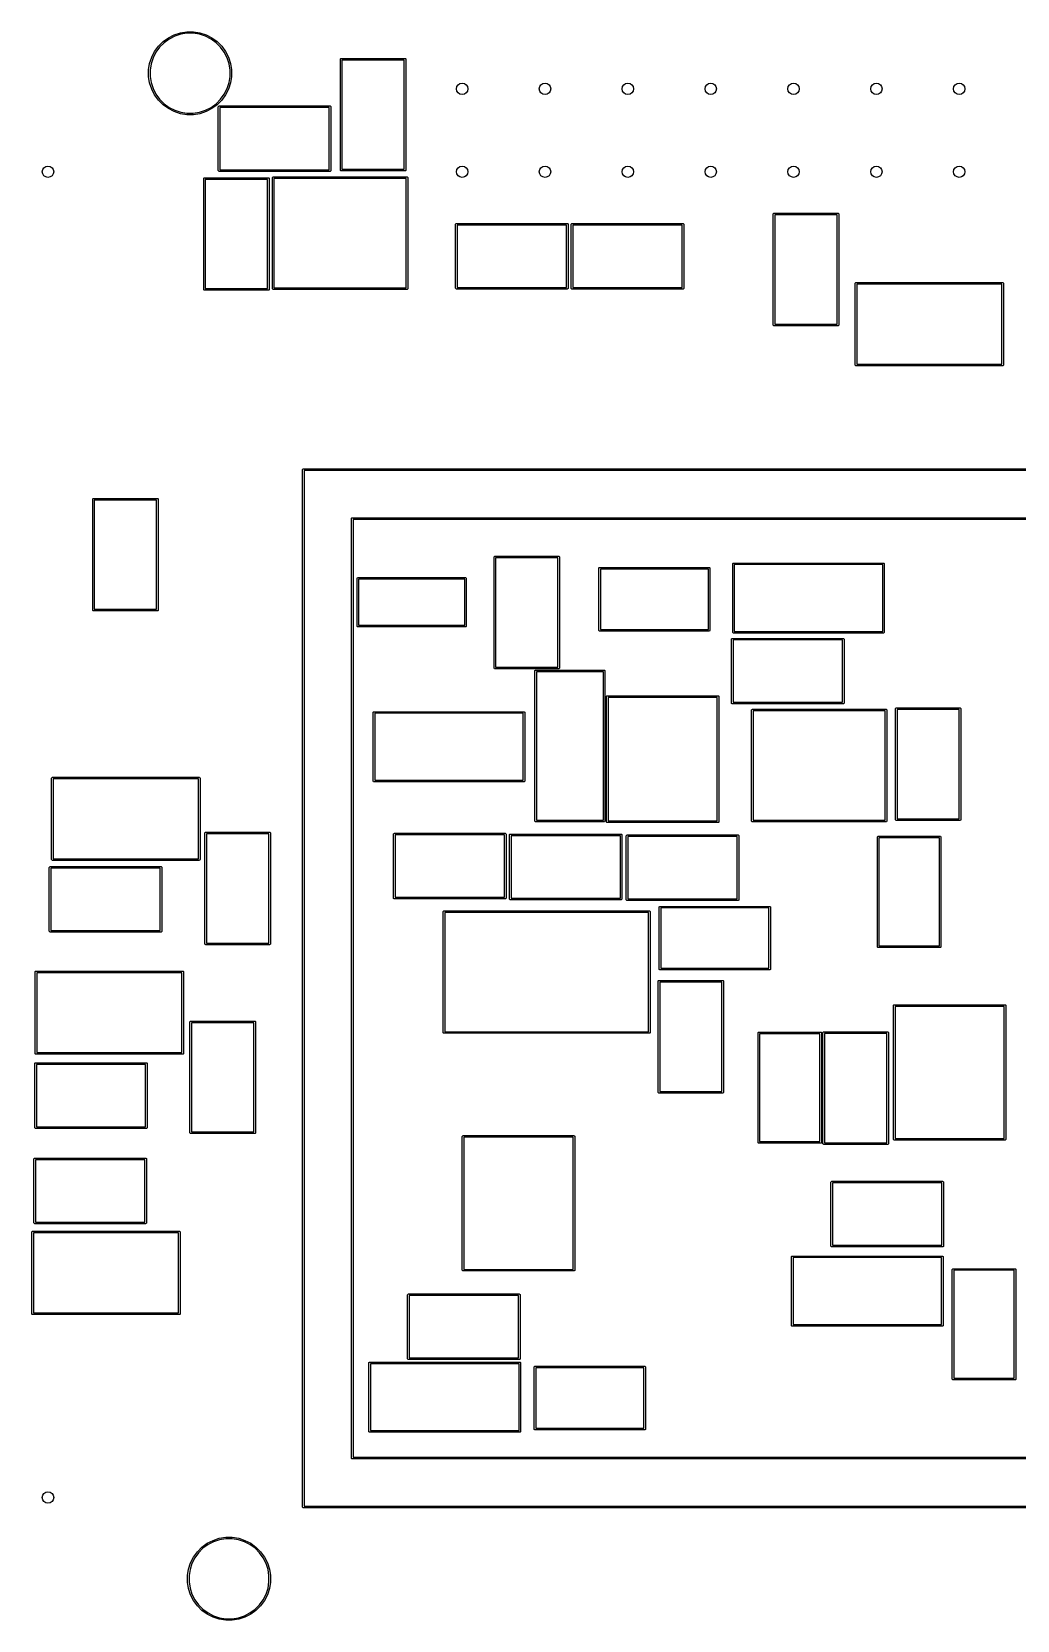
# Model space of a CAD drawing. Header units: inches. Extents: x 0.38 to 2.93, y 0.25 to 2.17.
# Drawn here: x 0.38 to 1.57, y 0.252 to 2.169 of the extents above; entities that cross this region are included whole.
import ezdxf

# ---------------------------------------------------------------- set-up
doc = ezdxf.new("R2010")
doc.units = ezdxf.units.IN
doc.header["$MEASUREMENT"] = 0
doc.layers.add('BLACK', color=250, linetype='CONTINUOUS')

msp = doc.modelspace()

# ---------------------------------------------------------------- linework, layer by layer
at = {"layer": 'BLACK', "linetype": 'CONTINUOUS'}
for p, q in [((0.5523, 2.1652), (0.5598, 2.1677)), ((0.5598, 2.1677), (0.5676, 2.1689)), ((0.5677, 2.1671), (0.5602, 2.1659)), ((0.5676, 2.1689), (0.5755, 2.1689)), ((0.5753, 2.1671), (0.5677, 2.1671)), ((0.5828, 2.1659), (0.5753, 2.1671)), ((0.5755, 2.1689), (0.5833, 2.1677)), ((0.5833, 2.1677), (0.5908, 2.1652)), ((0.5287, 2.1451), (0.5334, 2.1515)), ((0.5348, 2.1503), (0.5303, 2.1441)), ((0.5334, 2.1515), (0.5389, 2.157)), ((0.5401, 2.1556), (0.5348, 2.1503)), ((0.5389, 2.157), (0.5453, 2.1617)), ((0.5463, 2.1601), (0.5401, 2.1556)), ((0.5453, 2.1617), (0.5523, 2.1652)), ((0.553, 2.1636), (0.5463, 2.1601)), ((0.5602, 2.1659), (0.553, 2.1636)), ((0.5901, 2.1636), (0.5828, 2.1659)), ((0.5968, 2.1601), (0.5901, 2.1636)), ((0.5908, 2.1652), (0.5978, 2.1617)), ((0.603, 2.1556), (0.5968, 2.1601)), ((0.5978, 2.1617), (0.6041, 2.157)), ((0.6083, 2.1503), (0.603, 2.1556)), ((0.6041, 2.157), (0.6097, 2.1515)), ((0.6128, 2.1441), (0.6083, 2.1503)), ((0.6097, 2.1515), (0.6143, 2.1451)), ((0.5215, 2.1228), (0.5227, 2.1306)), ((0.5227, 2.1306), (0.5252, 2.1381)), ((0.5245, 2.1302), (0.5233, 2.1227)), ((0.5268, 2.1374), (0.5245, 2.1302)), ((0.5252, 2.1381), (0.5287, 2.1451)), ((0.5303, 2.1441), (0.5268, 2.1374)), ((0.6162, 2.1374), (0.6128, 2.1441)), ((0.6143, 2.1451), (0.6179, 2.1381)), ((0.6186, 2.1302), (0.6162, 2.1374)), ((0.6179, 2.1381), (0.6204, 2.1306)), ((0.6198, 2.1227), (0.6186, 2.1302)), ((0.6204, 2.1306), (0.6216, 2.1228)), ((0.753, 2.1358), (0.7531, 2.1362)), ((0.753, 2.0019), (0.753, 2.1358)), ((0.7531, 2.1362), (0.7536, 2.1367)), ((0.7536, 2.1367), (0.754, 2.1368)), ((0.754, 2.1368), (0.8311, 2.1368)), ((0.7549, 2.1348), (0.7549, 2.0029)), ((0.8301, 2.1348), (0.7549, 2.1348)), ((0.8301, 2.0029), (0.8301, 2.1348)), ((0.8311, 2.1368), (0.8315, 2.1367)), ((0.8315, 2.1367), (0.832, 2.1362)), ((0.832, 2.1362), (0.8321, 2.1358)), ((0.8321, 2.1358), (0.8321, 2.0019)), ((0.5215, 2.1227), (0.5215, 2.1228)), ((0.5215, 2.1149), (0.5215, 2.1227)), ((0.5227, 2.1071), (0.5215, 2.1149)), ((0.5233, 2.1227), (0.5233, 2.1151)), ((0.5233, 2.1151), (0.5245, 2.1076)), ((0.6186, 2.1076), (0.6198, 2.1151)), ((0.6198, 2.1151), (0.6198, 2.1227)), ((0.6216, 2.1149), (0.6204, 2.1071)), ((0.6216, 2.1228), (0.6216, 2.1149)), ((0.5252, 2.0996), (0.5227, 2.1071)), ((0.5245, 2.1076), (0.5268, 2.1003)), ((0.5287, 2.0926), (0.5252, 2.0996)), ((0.5268, 2.1003), (0.5303, 2.0936)), ((0.5334, 2.0863), (0.5287, 2.0926)), ((0.5303, 2.0936), (0.5348, 2.0874)), ((0.6083, 2.0874), (0.6128, 2.0936)), ((0.6143, 2.0926), (0.6097, 2.0863)), ((0.6128, 2.0936), (0.6162, 2.1003)), ((0.6179, 2.0996), (0.6143, 2.0926)), ((0.6162, 2.1003), (0.6186, 2.1076)), ((0.6204, 2.1071), (0.6179, 2.0996)), ((0.5389, 2.0807), (0.5334, 2.0863)), ((0.5348, 2.0874), (0.5401, 2.0821)), ((0.5453, 2.0761), (0.5389, 2.0807)), ((0.5401, 2.0821), (0.5463, 2.0776)), ((0.5523, 2.0725), (0.5453, 2.0761)), ((0.5463, 2.0776), (0.553, 2.0742)), ((0.5598, 2.07), (0.5523, 2.0725)), ((0.553, 2.0742), (0.5602, 2.0718)), ((0.5602, 2.0718), (0.5677, 2.0706)), ((0.5677, 2.0706), (0.5753, 2.0706)), ((0.5753, 2.0706), (0.5828, 2.0718)), ((0.5828, 2.0718), (0.5901, 2.0742)), ((0.5908, 2.0725), (0.5833, 2.07)), ((0.5901, 2.0742), (0.5968, 2.0776)), ((0.5978, 2.0761), (0.5908, 2.0725)), ((0.5968, 2.0776), (0.603, 2.0821)), ((0.6041, 2.0807), (0.5978, 2.0761)), ((0.603, 2.0821), (0.6083, 2.0874)), ((0.6097, 2.0863), (0.6041, 2.0807)), ((0.6056, 2.0784), (0.6057, 2.0788)), ((0.6056, 2.0013), (0.6056, 2.0784)), ((0.6057, 2.0788), (0.6062, 2.0794)), ((0.6062, 2.0794), (0.6066, 2.0794)), ((0.6066, 2.0794), (0.7405, 2.0794)), ((0.6076, 2.0775), (0.6076, 2.0023)), ((0.7395, 2.0775), (0.6076, 2.0775)), ((0.7395, 2.0023), (0.7395, 2.0775)), ((0.7405, 2.0794), (0.7408, 2.0794)), ((0.7408, 2.0794), (0.7414, 2.0788)), ((0.7414, 2.0788), (0.7415, 2.0784)), ((0.7415, 2.0784), (0.7415, 2.0013)), ((0.5676, 2.0688), (0.5598, 2.07)), ((0.5755, 2.0688), (0.5676, 2.0688)), ((0.5833, 2.07), (0.5755, 2.0688)), ((0.6057, 2.0009), (0.6056, 2.0013)), ((0.6062, 2.0004), (0.6057, 2.0009)), ((0.6066, 2.0003), (0.6062, 2.0004)), ((0.7405, 2.0003), (0.6066, 2.0003)), ((0.6076, 2.0023), (0.7395, 2.0023)), ((0.6715, 1.9937), (0.6718, 1.9938)), ((0.6718, 1.9938), (0.8333, 1.9938)), ((0.7408, 2.0004), (0.7405, 2.0003)), ((0.7414, 2.0009), (0.7408, 2.0004)), ((0.7415, 2.0013), (0.7414, 2.0009)), ((0.7531, 2.0016), (0.753, 2.0019)), ((0.7536, 2.001), (0.7531, 2.0016)), ((0.754, 2.0009), (0.7536, 2.001)), ((0.8311, 2.0009), (0.754, 2.0009)), ((0.7549, 2.0029), (0.8301, 2.0029)), ((0.8315, 2.001), (0.8311, 2.0009)), ((0.832, 2.0016), (0.8315, 2.001)), ((0.8321, 2.0019), (0.832, 2.0016)), ((0.8333, 1.9938), (0.8336, 1.9937)), ((0.588, 1.9918), (0.5881, 1.9922)), ((0.588, 1.8579), (0.588, 1.9918)), ((0.5881, 1.9922), (0.5886, 1.9927)), ((0.5886, 1.9927), (0.589, 1.9928)), ((0.589, 1.9928), (0.6661, 1.9928)), ((0.5899, 1.9908), (0.5899, 1.8589)), ((0.6651, 1.9908), (0.5899, 1.9908)), ((0.6651, 1.8589), (0.6651, 1.9908)), ((0.6661, 1.9928), (0.6665, 1.9927)), ((0.6665, 1.9927), (0.667, 1.9922)), ((0.667, 1.9922), (0.6671, 1.9918)), ((0.6671, 1.9918), (0.6671, 1.8579)), ((0.6709, 1.9932), (0.6715, 1.9937)), ((0.6709, 1.9928), (0.6709, 1.9932)), ((0.6709, 1.8589), (0.6709, 1.9928)), ((0.6728, 1.9918), (0.6728, 1.8599)), ((0.8323, 1.9918), (0.6728, 1.9918)), ((0.8323, 1.8599), (0.8323, 1.9918)), ((0.8336, 1.9937), (0.8342, 1.9932)), ((0.8342, 1.9932), (0.8342, 1.9928)), ((0.8342, 1.9928), (0.8342, 1.8589)), ((0.8921, 1.9366), (0.8922, 1.937)), ((0.8921, 1.8594), (0.8921, 1.9366)), ((0.8922, 1.937), (0.8927, 1.9375)), ((0.8927, 1.9375), (0.8931, 1.9376)), ((0.8931, 1.9376), (1.0269, 1.9376)), ((1.0269, 1.9376), (1.0273, 1.9375)), ((1.0273, 1.9375), (1.0278, 1.937)), ((1.0278, 1.937), (1.0279, 1.9366)), ((1.0279, 1.9366), (1.0279, 1.8594)), ((1.0316, 1.9364), (1.0317, 1.9368)), ((1.0316, 1.8593), (1.0316, 1.9364)), ((1.0317, 1.9368), (1.0322, 1.9374)), ((1.0322, 1.9374), (1.0326, 1.9374)), ((1.0326, 1.9374), (1.1665, 1.9374)), ((1.1665, 1.9374), (1.1668, 1.9374)), ((1.1668, 1.9374), (1.1674, 1.9368)), ((1.1674, 1.9368), (1.1675, 1.9364)), ((1.1675, 1.9364), (1.1675, 1.8593)), ((1.2754, 1.9489), (1.2755, 1.9493)), ((1.2754, 1.8151), (1.2754, 1.9489)), ((1.2755, 1.9493), (1.276, 1.9498)), ((1.276, 1.9498), (1.2764, 1.9499)), ((1.2764, 1.9499), (1.3536, 1.9499)), ((1.2774, 1.9479), (1.2774, 1.8161)), ((1.3526, 1.9479), (1.2774, 1.9479)), ((1.3526, 1.8161), (1.3526, 1.9479)), ((1.3536, 1.9499), (1.354, 1.9498)), ((1.354, 1.9498), (1.3545, 1.9493)), ((1.3545, 1.9493), (1.3546, 1.9489)), ((1.3546, 1.9489), (1.3546, 1.8151)), ((0.8941, 1.9356), (0.8941, 1.8604)), ((1.0259, 1.9356), (0.8941, 1.9356)), ((1.0259, 1.8604), (1.0259, 1.9356)), ((1.0336, 1.9355), (1.0336, 1.8603)), ((1.1655, 1.9355), (1.0336, 1.9355)), ((1.1655, 1.8603), (1.1655, 1.9355)), ((0.6728, 1.8599), (0.8323, 1.8599)), ((0.8941, 1.8604), (1.0259, 1.8604)), ((1.0336, 1.8603), (1.1655, 1.8603)), ((1.3744, 1.8652), (1.3745, 1.8656)), ((1.3744, 1.7668), (1.3744, 1.8652)), ((1.3745, 1.8656), (1.375, 1.8661)), ((1.375, 1.8661), (1.3754, 1.8662)), ((1.3754, 1.8662), (1.5526, 1.8662)), ((1.3764, 1.8642), (1.3764, 1.7678)), ((1.5516, 1.8642), (1.3764, 1.8642)), ((1.5516, 1.7678), (1.5516, 1.8642)), ((1.5526, 1.8662), (1.553, 1.8661)), ((1.553, 1.8661), (1.5535, 1.8656)), ((1.5535, 1.8656), (1.5536, 1.8652)), ((1.5536, 1.8652), (1.5536, 1.7668)), ((0.5881, 1.8576), (0.588, 1.8579)), ((0.5886, 1.857), (0.5881, 1.8576)), ((0.589, 1.8569), (0.5886, 1.857)), ((0.6661, 1.8569), (0.589, 1.8569)), ((0.5899, 1.8589), (0.6651, 1.8589)), ((0.6665, 1.857), (0.6661, 1.8569)), ((0.667, 1.8576), (0.6665, 1.857)), ((0.6671, 1.8579), (0.667, 1.8576)), ((0.6709, 1.8586), (0.6709, 1.8589)), ((0.6715, 1.858), (0.6709, 1.8586)), ((0.6718, 1.8579), (0.6715, 1.858)), ((0.8333, 1.8579), (0.6718, 1.8579)), ((0.8336, 1.858), (0.8333, 1.8579)), ((0.8342, 1.8586), (0.8336, 1.858)), ((0.8342, 1.8589), (0.8342, 1.8586)), ((0.8922, 1.859), (0.8921, 1.8594)), ((0.8927, 1.8585), (0.8922, 1.859)), ((0.8931, 1.8584), (0.8927, 1.8585)), ((1.0269, 1.8584), (0.8931, 1.8584)), ((1.0273, 1.8585), (1.0269, 1.8584)), ((1.0278, 1.859), (1.0273, 1.8585)), ((1.0279, 1.8594), (1.0278, 1.859)), ((1.0317, 1.8589), (1.0316, 1.8593)), ((1.0322, 1.8584), (1.0317, 1.8589)), ((1.0326, 1.8583), (1.0322, 1.8584)), ((1.1665, 1.8583), (1.0326, 1.8583)), ((1.1668, 1.8584), (1.1665, 1.8583)), ((1.1674, 1.8589), (1.1668, 1.8584)), ((1.1675, 1.8593), (1.1674, 1.8589)), ((1.2755, 1.8147), (1.2754, 1.8151)), ((1.276, 1.8142), (1.2755, 1.8147)), ((1.2764, 1.8141), (1.276, 1.8142)), ((1.3536, 1.8141), (1.2764, 1.8141)), ((1.2774, 1.8161), (1.3526, 1.8161)), ((1.354, 1.8142), (1.3536, 1.8141)), ((1.3545, 1.8147), (1.354, 1.8142)), ((1.3546, 1.8151), (1.3545, 1.8147)), ((1.3745, 1.7664), (1.3744, 1.7668)), ((1.375, 1.7659), (1.3745, 1.7664)), ((1.3754, 1.7658), (1.375, 1.7659)), ((1.5526, 1.7658), (1.3754, 1.7658)), ((1.3764, 1.7678), (1.5516, 1.7678)), ((1.553, 1.7659), (1.5526, 1.7658)), ((1.5535, 1.7664), (1.553, 1.7659)), ((1.5536, 1.7668), (1.5535, 1.7664)), ((0.7073, 1.6404), (0.7074, 1.6408)), ((0.7073, 0.3884), (0.7073, 1.6404)), ((0.7074, 1.6408), (0.7079, 1.6413)), ((0.7079, 1.6413), (0.7083, 1.6414)), ((0.7083, 1.6414), (2.4917, 1.6414)), ((0.7093, 1.6394), (0.7093, 0.3894)), ((2.4907, 1.6394), (0.7093, 1.6394)), ((0.454, 1.6048), (0.4541, 1.6052)), ((0.454, 1.4709), (0.454, 1.6048)), ((0.4541, 1.6052), (0.4546, 1.6057)), ((0.4546, 1.6057), (0.455, 1.6058)), ((0.455, 1.6058), (0.5321, 1.6058)), ((0.4559, 1.6038), (0.4559, 1.4719)), ((0.5311, 1.6038), (0.4559, 1.6038)), ((0.5311, 1.4719), (0.5311, 1.6038)), ((0.5321, 1.6058), (0.5325, 1.6057)), ((0.5325, 1.6057), (0.533, 1.6052)), ((0.533, 1.6052), (0.5331, 1.6048)), ((0.5331, 1.6048), (0.5331, 1.4709)), ((0.7663, 1.5814), (0.7664, 1.5817)), ((0.7663, 0.4475), (0.7663, 1.5814)), ((0.7664, 1.5817), (0.7669, 1.5823)), ((0.7669, 1.5823), (0.7673, 1.5823)), ((0.7673, 1.5823), (2.4327, 1.5823)), ((0.7683, 1.5804), (0.7683, 0.4485)), ((2.4317, 1.5804), (0.7683, 1.5804)), ((0.9384, 1.5349), (0.9385, 1.5353)), ((0.9384, 1.4011), (0.9384, 1.5349)), ((0.9385, 1.5353), (0.939, 1.5358)), ((0.939, 1.5358), (0.9394, 1.5359)), ((0.9394, 1.5359), (1.0166, 1.5359)), ((0.9404, 1.5339), (0.9404, 1.4021)), ((1.0156, 1.5339), (0.9404, 1.5339)), ((1.0156, 1.4021), (1.0156, 1.5339)), ((1.0166, 1.5359), (1.017, 1.5358)), ((1.017, 1.5358), (1.0175, 1.5353)), ((1.0175, 1.5353), (1.0176, 1.5349)), ((1.0176, 1.5349), (1.0176, 1.4011)), ((1.0649, 1.5218), (1.0655, 1.5223)), ((1.0649, 1.5214), (1.0649, 1.5218)), ((1.0649, 1.4466), (1.0649, 1.5214)), ((1.0655, 1.5223), (1.0659, 1.5224)), ((1.0659, 1.5224), (1.1981, 1.5224)), ((1.0668, 1.5204), (1.0668, 1.4476)), ((1.1972, 1.5204), (1.0668, 1.5204)), ((1.1972, 1.4476), (1.1972, 1.5204)), ((1.1981, 1.5224), (1.1985, 1.5223)), ((1.1985, 1.5223), (1.1991, 1.5218)), ((1.1991, 1.5218), (1.1991, 1.5214)), ((1.1991, 1.5214), (1.1991, 1.4466)), ((1.2265, 1.5271), (1.2271, 1.5277)), ((1.2265, 1.5268), (1.2265, 1.5271)), ((1.2265, 1.4441), (1.2265, 1.5268)), ((1.2271, 1.5277), (1.2274, 1.5277)), ((1.2274, 1.5277), (1.4086, 1.5277)), ((1.2284, 1.5258), (1.2284, 1.4451)), ((1.4076, 1.5258), (1.2284, 1.5258)), ((1.4076, 1.4451), (1.4076, 1.5258)), ((1.4086, 1.5277), (1.4089, 1.5277)), ((1.4089, 1.5277), (1.4095, 1.5271)), ((1.4095, 1.5271), (1.4095, 1.5268)), ((1.4095, 1.5268), (1.4095, 1.4441)), ((0.7731, 1.5095), (0.7737, 1.5101)), ((0.7731, 1.5092), (0.7731, 1.5095)), ((0.7731, 1.4517), (0.7731, 1.5092)), ((0.7737, 1.5101), (0.774, 1.5101)), ((0.774, 1.5101), (0.904, 1.5101)), ((0.775, 1.5082), (0.775, 1.4527)), ((0.903, 1.5082), (0.775, 1.5082)), ((0.903, 1.4527), (0.903, 1.5082)), ((0.904, 1.5101), (0.9043, 1.5101)), ((0.9043, 1.5101), (0.9049, 1.5095)), ((0.9049, 1.5095), (0.9049, 1.5092)), ((0.9049, 1.5092), (0.9049, 1.4517)), ((0.4541, 1.4706), (0.454, 1.4709)), ((0.4546, 1.47), (0.4541, 1.4706)), ((0.455, 1.4699), (0.4546, 1.47)), ((0.5321, 1.4699), (0.455, 1.4699)), ((0.4559, 1.4719), (0.5311, 1.4719)), ((0.5325, 1.47), (0.5321, 1.4699)), ((0.533, 1.4706), (0.5325, 1.47)), ((0.5331, 1.4709), (0.533, 1.4706)), ((0.7731, 1.4513), (0.7731, 1.4517)), ((0.7737, 1.4508), (0.7731, 1.4513)), ((0.774, 1.4507), (0.7737, 1.4508)), ((0.904, 1.4507), (0.774, 1.4507)), ((0.775, 1.4527), (0.903, 1.4527)), ((0.9043, 1.4508), (0.904, 1.4507)), ((0.9049, 1.4513), (0.9043, 1.4508)), ((0.9049, 1.4517), (0.9049, 1.4513)), ((1.0649, 1.4462), (1.0649, 1.4466)), ((1.0655, 1.4457), (1.0649, 1.4462)), ((1.0659, 1.4456), (1.0655, 1.4457)), ((1.1981, 1.4456), (1.0659, 1.4456)), ((1.0668, 1.4476), (1.1972, 1.4476)), ((1.1985, 1.4457), (1.1981, 1.4456)), ((1.1991, 1.4462), (1.1985, 1.4457)), ((1.1991, 1.4466), (1.1991, 1.4462)), ((1.2265, 1.4437), (1.2265, 1.4441)), ((1.2271, 1.4432), (1.2265, 1.4437)), ((1.2274, 1.4431), (1.2271, 1.4432)), ((1.4086, 1.4431), (1.2274, 1.4431)), ((1.2284, 1.4451), (1.4076, 1.4451)), ((1.4089, 1.4432), (1.4086, 1.4431)), ((1.4095, 1.4437), (1.4089, 1.4432)), ((1.4095, 1.4441), (1.4095, 1.4437)), ((1.2251, 1.4359), (1.2252, 1.4362)), ((1.2251, 1.3587), (1.2251, 1.4359)), ((1.2252, 1.4362), (1.2257, 1.4368)), ((1.2257, 1.4368), (1.2261, 1.4368)), ((1.2261, 1.4368), (1.3599, 1.4368)), ((1.2271, 1.4349), (1.2271, 1.3597)), ((1.3589, 1.4349), (1.2271, 1.4349)), ((1.3589, 1.3597), (1.3589, 1.4349)), ((1.3599, 1.4368), (1.3603, 1.4368)), ((1.3603, 1.4368), (1.3608, 1.4362)), ((1.3608, 1.4362), (1.3609, 1.4359)), ((1.3609, 1.4359), (1.3609, 1.3587)), ((0.9385, 1.4007), (0.9384, 1.4011)), ((0.939, 1.4002), (0.9385, 1.4007)), ((0.9394, 1.4001), (0.939, 1.4002)), ((1.0166, 1.4001), (0.9394, 1.4001)), ((0.9404, 1.4021), (1.0156, 1.4021)), ((1.017, 1.4002), (1.0166, 1.4001)), ((1.0175, 1.4007), (1.017, 1.4002)), ((1.0176, 1.4011), (1.0175, 1.4007)), ((0.9877, 1.3976), (0.9878, 1.3979)), ((0.9877, 1.2164), (0.9877, 1.3976)), ((0.9878, 1.3979), (0.9883, 1.3985)), ((0.9883, 1.3985), (0.9887, 1.3985)), ((0.9887, 1.3985), (1.0713, 1.3985)), ((0.9896, 1.3966), (0.9896, 1.2174)), ((1.0704, 1.3966), (0.9896, 1.3966)), ((1.0704, 1.2174), (1.0704, 1.3966)), ((1.0713, 1.3985), (1.0717, 1.3985)), ((1.0717, 1.3985), (1.0722, 1.3979)), ((1.0722, 1.3979), (1.0723, 1.3976)), ((1.0723, 1.3976), (1.0723, 1.2164)), ((1.0741, 1.3666), (1.0742, 1.367)), ((1.0741, 1.2154), (1.0741, 1.3666)), ((1.0742, 1.367), (1.0747, 1.3675)), ((1.0747, 1.3675), (1.0751, 1.3676)), ((1.0751, 1.3676), (1.2089, 1.3676)), ((1.0761, 1.3656), (1.0761, 1.2164)), ((1.2079, 1.3656), (1.0761, 1.3656)), ((1.2079, 1.2164), (1.2079, 1.3656)), ((1.2089, 1.3676), (1.2093, 1.3675)), ((1.2093, 1.3675), (1.2098, 1.367)), ((1.2098, 1.367), (1.2099, 1.3666)), ((1.2099, 1.3666), (1.2099, 1.2154)), ((0.7925, 1.3477), (0.7931, 1.3482)), ((0.7925, 1.3473), (0.7925, 1.3477)), ((0.7925, 1.2647), (0.7925, 1.3473)), ((0.7931, 1.3482), (0.7934, 1.3483)), ((0.7934, 1.3483), (0.9746, 1.3483)), ((0.7944, 1.3464), (0.7944, 1.2656)), ((0.9736, 1.3464), (0.7944, 1.3464)), ((0.9736, 1.2656), (0.9736, 1.3464)), ((0.9746, 1.3483), (0.9749, 1.3482)), ((0.9749, 1.3482), (0.9755, 1.3477)), ((0.9755, 1.3477), (0.9755, 1.3473)), ((0.9755, 1.3473), (0.9755, 1.2647)), ((1.2252, 1.3583), (1.2251, 1.3587)), ((1.2257, 1.3578), (1.2252, 1.3583)), ((1.2261, 1.3577), (1.2257, 1.3578)), ((1.3599, 1.3577), (1.2261, 1.3577)), ((1.2271, 1.3597), (1.3589, 1.3597)), ((1.2493, 1.3502), (1.2494, 1.3506)), ((1.2493, 1.2163), (1.2493, 1.3502)), ((1.2494, 1.3506), (1.2499, 1.3511)), ((1.2499, 1.3511), (1.2503, 1.3512)), ((1.2503, 1.3512), (1.4117, 1.3512)), ((1.2513, 1.3492), (1.2513, 1.2173)), ((1.4107, 1.3492), (1.2513, 1.3492)), ((1.3603, 1.3578), (1.3599, 1.3577)), ((1.3608, 1.3583), (1.3603, 1.3578)), ((1.3609, 1.3587), (1.3608, 1.3583)), ((1.4107, 1.2173), (1.4107, 1.3492)), ((1.4117, 1.3512), (1.4121, 1.3511)), ((1.4121, 1.3511), (1.4126, 1.3506)), ((1.4126, 1.3506), (1.4127, 1.3502)), ((1.4127, 1.3502), (1.4127, 1.2163)), ((1.423, 1.3518), (1.4231, 1.3522)), ((1.423, 1.2179), (1.423, 1.3518)), ((1.4231, 1.3522), (1.4236, 1.3527)), ((1.4236, 1.3527), (1.424, 1.3528)), ((1.424, 1.3528), (1.5011, 1.3528)), ((1.4249, 1.3508), (1.4249, 1.2189)), ((1.5001, 1.3508), (1.4249, 1.3508)), ((1.5001, 1.2189), (1.5001, 1.3508)), ((1.5011, 1.3528), (1.5015, 1.3527)), ((1.5015, 1.3527), (1.502, 1.3522)), ((1.502, 1.3522), (1.5021, 1.3518)), ((1.5021, 1.3518), (1.5021, 1.2179)), ((0.4044, 1.2682), (0.4045, 1.2686)), ((0.4044, 1.1698), (0.4044, 1.2682)), ((0.4045, 1.2686), (0.405, 1.2691)), ((0.405, 1.2691), (0.4054, 1.2692)), ((0.4054, 1.2692), (0.5826, 1.2692)), ((0.4064, 1.2672), (0.4064, 1.1708)), ((0.5816, 1.2672), (0.4064, 1.2672)), ((0.5816, 1.1708), (0.5816, 1.2672)), ((0.5826, 1.2692), (0.583, 1.2691)), ((0.583, 1.2691), (0.5835, 1.2686)), ((0.5835, 1.2686), (0.5836, 1.2682)), ((0.5836, 1.2682), (0.5836, 1.1698)), ((0.7944, 1.2656), (0.9736, 1.2656)), ((0.7925, 1.2643), (0.7925, 1.2647)), ((0.7931, 1.2638), (0.7925, 1.2643)), ((0.7934, 1.2637), (0.7931, 1.2638)), ((0.9746, 1.2637), (0.7934, 1.2637)), ((0.9749, 1.2638), (0.9746, 1.2637)), ((0.9755, 1.2643), (0.9749, 1.2638)), ((0.9755, 1.2647), (0.9755, 1.2643)), ((0.9878, 1.2161), (0.9877, 1.2164)), ((0.9883, 1.2155), (0.9878, 1.2161)), ((0.9887, 1.2155), (0.9883, 1.2155)), ((1.0713, 1.2155), (0.9887, 1.2155)), ((0.9896, 1.2174), (1.0704, 1.2174)), ((1.0717, 1.2155), (1.0713, 1.2155)), ((1.0722, 1.2161), (1.0717, 1.2155)), ((1.0723, 1.2164), (1.0722, 1.2161)), ((1.0742, 1.215), (1.0741, 1.2154)), ((1.0747, 1.2145), (1.0742, 1.215)), ((1.0751, 1.2144), (1.0747, 1.2145)), ((1.2089, 1.2144), (1.0751, 1.2144)), ((1.0761, 1.2164), (1.2079, 1.2164)), ((1.2093, 1.2145), (1.2089, 1.2144)), ((1.2098, 1.215), (1.2093, 1.2145)), ((1.2099, 1.2154), (1.2098, 1.215)), ((1.2494, 1.216), (1.2493, 1.2163)), ((1.2499, 1.2154), (1.2494, 1.216)), ((1.2503, 1.2154), (1.2499, 1.2154)), ((1.4117, 1.2154), (1.2503, 1.2154)), ((1.2513, 1.2173), (1.4107, 1.2173)), ((1.4121, 1.2154), (1.4117, 1.2154)), ((1.4126, 1.216), (1.4121, 1.2154)), ((1.4127, 1.2163), (1.4126, 1.216)), ((1.4231, 1.2176), (1.423, 1.2179)), ((1.4236, 1.217), (1.4231, 1.2176)), ((1.424, 1.2169), (1.4236, 1.217)), ((1.5011, 1.2169), (1.424, 1.2169)), ((1.4249, 1.2189), (1.5001, 1.2189)), ((1.5015, 1.217), (1.5011, 1.2169)), ((1.502, 1.2176), (1.5015, 1.217)), ((1.5021, 1.2179), (1.502, 1.2176)), ((0.5894, 1.2019), (0.5895, 1.2023)), ((0.5894, 1.0681), (0.5894, 1.2019)), ((0.5895, 1.2023), (0.59, 1.2028)), ((0.59, 1.2028), (0.5904, 1.2029)), ((0.5904, 1.2029), (0.6676, 1.2029)), ((0.5914, 1.2009), (0.5914, 1.0691)), ((0.6666, 1.2009), (0.5914, 1.2009)), ((0.6666, 1.0691), (0.6666, 1.2009)), ((0.6676, 1.2029), (0.668, 1.2028)), ((0.668, 1.2028), (0.6685, 1.2023)), ((0.6685, 1.2023), (0.6686, 1.2019)), ((0.6686, 1.2019), (0.6686, 1.0681)), ((0.8171, 1.2006), (0.8172, 1.201)), ((0.8171, 1.1234), (0.8171, 1.2006)), ((0.8172, 1.201), (0.8177, 1.2015)), ((0.8177, 1.2015), (0.8181, 1.2016)), ((0.8181, 1.2016), (0.9519, 1.2016)), ((0.8191, 1.1996), (0.8191, 1.1244)), ((0.9509, 1.1996), (0.8191, 1.1996)), ((0.9509, 1.1244), (0.9509, 1.1996)), ((0.9519, 1.2016), (0.9523, 1.2015)), ((0.9523, 1.2015), (0.9528, 1.201)), ((0.9528, 1.201), (0.9529, 1.2006)), ((0.9529, 1.2006), (0.9529, 1.1234)), ((0.9571, 1.1996), (0.9572, 1.2)), ((0.9571, 1.1224), (0.9571, 1.1996)), ((0.9572, 1.2), (0.9577, 1.2005)), ((0.9577, 1.2005), (0.9581, 1.2006)), ((0.9581, 1.2006), (1.0919, 1.2006)), ((0.9591, 1.1986), (0.9591, 1.1234)), ((1.0909, 1.1986), (0.9591, 1.1986)), ((1.0909, 1.1234), (1.0909, 1.1986)), ((1.0919, 1.2006), (1.0923, 1.2005)), ((1.0923, 1.2005), (1.0928, 1.2)), ((1.0928, 1.2), (1.0929, 1.1996)), ((1.0929, 1.1996), (1.0929, 1.1224)), ((1.0981, 1.1986), (1.0982, 1.199)), ((1.0981, 1.1214), (1.0981, 1.1986)), ((1.0982, 1.199), (1.0987, 1.1995)), ((1.0987, 1.1995), (1.0991, 1.1996)), ((1.0991, 1.1996), (1.2329, 1.1996)), ((1.1001, 1.1976), (1.1001, 1.1224)), ((1.2319, 1.1976), (1.1001, 1.1976)), ((1.2319, 1.1224), (1.2319, 1.1976)), ((1.2329, 1.1996), (1.2333, 1.1995)), ((1.2333, 1.1995), (1.2338, 1.199)), ((1.2338, 1.199), (1.2339, 1.1986)), ((1.2339, 1.1986), (1.2339, 1.1214)), ((1.4012, 1.1974), (1.4018, 1.1979)), ((1.4012, 1.197), (1.4012, 1.1974)), ((1.4012, 1.0647), (1.4012, 1.197)), ((1.4018, 1.1979), (1.4021, 1.198)), ((1.4021, 1.198), (1.4769, 1.198)), ((1.4031, 1.196), (1.4031, 1.0657)), ((1.476, 1.196), (1.4031, 1.196)), ((1.476, 1.0657), (1.476, 1.196)), ((1.4769, 1.198), (1.4773, 1.1979)), ((1.4773, 1.1979), (1.4779, 1.1974)), ((1.4779, 1.1974), (1.4779, 1.197)), ((1.4779, 1.197), (1.4779, 1.0647)), ((0.4045, 1.1694), (0.4044, 1.1698)), ((0.4064, 1.1708), (0.5816, 1.1708)), ((0.5836, 1.1698), (0.5835, 1.1694)), ((0.4016, 1.1604), (0.4017, 1.1608)), ((0.4016, 1.0833), (0.4016, 1.1604)), ((0.4017, 1.1608), (0.4022, 1.1614)), ((0.4022, 1.1614), (0.4026, 1.1614)), ((0.4026, 1.1614), (0.5365, 1.1614)), ((0.4036, 1.1595), (0.4036, 1.0843)), ((0.5355, 1.1595), (0.4036, 1.1595)), ((0.405, 1.1689), (0.4045, 1.1694)), ((0.4054, 1.1688), (0.405, 1.1689)), ((0.5826, 1.1688), (0.4054, 1.1688)), ((0.5355, 1.0843), (0.5355, 1.1595)), ((0.5365, 1.1614), (0.5368, 1.1614)), ((0.5368, 1.1614), (0.5374, 1.1608)), ((0.5374, 1.1608), (0.5375, 1.1604)), ((0.5375, 1.1604), (0.5375, 1.0833)), ((0.583, 1.1689), (0.5826, 1.1688)), ((0.5835, 1.1694), (0.583, 1.1689)), ((0.8172, 1.123), (0.8171, 1.1234)), ((0.8177, 1.1225), (0.8172, 1.123)), ((0.8181, 1.1224), (0.8177, 1.1225)), ((0.9519, 1.1224), (0.8181, 1.1224)), ((0.8191, 1.1244), (0.9509, 1.1244)), ((0.9523, 1.1225), (0.9519, 1.1224)), ((0.9528, 1.123), (0.9523, 1.1225)), ((0.9529, 1.1234), (0.9528, 1.123)), ((0.9572, 1.122), (0.9571, 1.1224)), ((0.9577, 1.1215), (0.9572, 1.122)), ((0.9581, 1.1214), (0.9577, 1.1215)), ((1.0919, 1.1214), (0.9581, 1.1214)), ((0.9591, 1.1234), (1.0909, 1.1234)), ((1.0923, 1.1215), (1.0919, 1.1214)), ((1.0928, 1.122), (1.0923, 1.1215)), ((1.0929, 1.1224), (1.0928, 1.122)), ((1.0982, 1.121), (1.0981, 1.1214)), ((1.0987, 1.1205), (1.0982, 1.121)), ((1.0991, 1.1204), (1.0987, 1.1205)), ((1.2329, 1.1204), (1.0991, 1.1204)), ((1.1001, 1.1224), (1.2319, 1.1224)), ((1.1379, 1.1128), (1.1385, 1.1133)), ((1.1379, 1.1124), (1.1379, 1.1128)), ((1.1379, 1.0376), (1.1379, 1.1124)), ((1.1385, 1.1133), (1.1389, 1.1134)), ((1.1389, 1.1134), (1.2711, 1.1134)), ((1.2333, 1.1205), (1.2329, 1.1204)), ((1.2338, 1.121), (1.2333, 1.1205)), ((1.2339, 1.1214), (1.2338, 1.121)), ((1.2711, 1.1134), (1.2715, 1.1133)), ((1.2715, 1.1133), (1.2721, 1.1128)), ((1.2721, 1.1128), (1.2721, 1.1124)), ((1.2721, 1.1124), (1.2721, 1.0376)), ((0.877, 1.1068), (0.8771, 1.1072)), ((0.877, 0.9612), (0.877, 1.1068)), ((0.8771, 1.1072), (0.8776, 1.1077)), ((0.8776, 1.1077), (0.878, 1.1078)), ((0.878, 1.1078), (1.126, 1.1078)), ((0.879, 1.1059), (0.879, 0.9621)), ((1.125, 1.1059), (0.879, 1.1059)), ((1.125, 0.9621), (1.125, 1.1059)), ((1.126, 1.1078), (1.1264, 1.1077)), ((1.1264, 1.1077), (1.1269, 1.1072)), ((1.1269, 1.1072), (1.127, 1.1068)), ((1.127, 1.1068), (1.127, 0.9612)), ((1.1398, 1.1114), (1.1398, 1.0386)), ((1.2702, 1.1114), (1.1398, 1.1114)), ((1.2702, 1.0386), (1.2702, 1.1114)), ((0.4017, 1.0829), (0.4016, 1.0833)), ((0.4022, 1.0824), (0.4017, 1.0829)), ((0.4026, 1.0823), (0.4022, 1.0824)), ((0.5365, 1.0823), (0.4026, 1.0823)), ((0.4036, 1.0843), (0.5355, 1.0843)), ((0.5368, 1.0824), (0.5365, 1.0823)), ((0.5374, 1.0829), (0.5368, 1.0824)), ((0.5375, 1.0833), (0.5374, 1.0829)), ((0.5895, 1.0677), (0.5894, 1.0681)), ((0.59, 1.0672), (0.5895, 1.0677)), ((0.5904, 1.0671), (0.59, 1.0672)), ((0.6676, 1.0671), (0.5904, 1.0671)), ((0.5914, 1.0691), (0.6666, 1.0691)), ((0.668, 1.0672), (0.6676, 1.0671)), ((0.6685, 1.0677), (0.668, 1.0672)), ((0.6686, 1.0681), (0.6685, 1.0677)), ((1.4012, 1.0643), (1.4012, 1.0647)), ((1.4018, 1.0638), (1.4012, 1.0643)), ((1.4021, 1.0637), (1.4018, 1.0638)), ((1.4769, 1.0637), (1.4021, 1.0637)), ((1.4031, 1.0657), (1.476, 1.0657)), ((1.4773, 1.0638), (1.4769, 1.0637)), ((1.4779, 1.0643), (1.4773, 1.0638)), ((1.4779, 1.0647), (1.4779, 1.0643)), ((1.1379, 1.0372), (1.1379, 1.0376)), ((1.1385, 1.0367), (1.1379, 1.0372)), ((1.1389, 1.0366), (1.1385, 1.0367)), ((1.2711, 1.0366), (1.1389, 1.0366)), ((1.1398, 1.0386), (1.2702, 1.0386)), ((1.2715, 1.0367), (1.2711, 1.0366)), ((1.2721, 1.0372), (1.2715, 1.0367)), ((1.2721, 1.0376), (1.2721, 1.0372)), ((0.3844, 1.0342), (0.3845, 1.0346)), ((0.3844, 0.9358), (0.3844, 1.0342)), ((0.3845, 1.0346), (0.385, 1.0351)), ((0.385, 1.0351), (0.3854, 1.0352)), ((0.3854, 1.0352), (0.5626, 1.0352)), ((0.3864, 1.0332), (0.3864, 0.9368)), ((0.5616, 1.0332), (0.3864, 1.0332)), ((0.5616, 0.9368), (0.5616, 1.0332)), ((0.5626, 1.0352), (0.563, 1.0351)), ((0.563, 1.0351), (0.5635, 1.0346)), ((0.5635, 1.0346), (0.5636, 1.0342)), ((0.5636, 1.0342), (0.5636, 0.9358)), ((1.1364, 1.0229), (1.1365, 1.0233)), ((1.1364, 0.8891), (1.1364, 1.0229)), ((1.1365, 1.0233), (1.137, 1.0238)), ((1.137, 1.0238), (1.1374, 1.0239)), ((1.1374, 1.0239), (1.2146, 1.0239)), ((1.1384, 1.0219), (1.1384, 0.8901)), ((1.2136, 1.0219), (1.1384, 1.0219)), ((1.2136, 0.8901), (1.2136, 1.0219)), ((1.2146, 1.0239), (1.215, 1.0238)), ((1.215, 1.0238), (1.2155, 1.0233)), ((1.2155, 1.0233), (1.2156, 1.0229)), ((1.2156, 1.0229), (1.2156, 0.8891)), ((1.4205, 0.9937), (1.4206, 0.9941)), ((1.4205, 0.8323), (1.4205, 0.9937)), ((1.4206, 0.9941), (1.4211, 0.9946)), ((1.4211, 0.9946), (1.4215, 0.9947)), ((1.4215, 0.9947), (1.5554, 0.9947)), ((1.4225, 0.9927), (1.4225, 0.8333)), ((1.5544, 0.9927), (1.4225, 0.9927)), ((1.5544, 0.8333), (1.5544, 0.9927)), ((1.5554, 0.9947), (1.5558, 0.9946)), ((1.5558, 0.9946), (1.5563, 0.9941)), ((1.5563, 0.9941), (1.5564, 0.9937)), ((1.5564, 0.9937), (1.5564, 0.8323)), ((0.5714, 0.9739), (0.5715, 0.9743)), ((0.5714, 0.8401), (0.5714, 0.9739)), ((0.5715, 0.9743), (0.572, 0.9748)), ((0.572, 0.9748), (0.5724, 0.9749)), ((0.5724, 0.9749), (0.6496, 0.9749)), ((0.5734, 0.9729), (0.5734, 0.8411)), ((0.6486, 0.9729), (0.5734, 0.9729)), ((0.6486, 0.8411), (0.6486, 0.9729)), ((0.6496, 0.9749), (0.65, 0.9748)), ((0.65, 0.9748), (0.6505, 0.9743)), ((0.6505, 0.9743), (0.6506, 0.9739)), ((0.6506, 0.9739), (0.6506, 0.8401)), ((0.8771, 0.9608), (0.877, 0.9612)), ((0.8776, 0.9603), (0.8771, 0.9608)), ((0.878, 0.9602), (0.8776, 0.9603)), ((1.126, 0.9602), (0.878, 0.9602)), ((0.879, 0.9621), (1.125, 0.9621)), ((1.1264, 0.9603), (1.126, 0.9602)), ((1.1269, 0.9608), (1.1264, 0.9603)), ((1.127, 0.9612), (1.1269, 0.9608)), ((1.2571, 0.9611), (1.2577, 0.9616)), ((1.2571, 0.9607), (1.2571, 0.9611)), ((1.2571, 0.8284), (1.2571, 0.9607)), ((1.2577, 0.9616), (1.258, 0.9617)), ((1.258, 0.9617), (1.3329, 0.9617)), ((1.259, 0.9597), (1.259, 0.8294)), ((1.3319, 0.9597), (1.259, 0.9597)), ((1.3319, 0.8294), (1.3319, 0.9597)), ((1.3329, 0.9617), (1.3332, 0.9616)), ((1.3332, 0.9616), (1.3338, 0.9611)), ((1.3338, 0.9611), (1.3338, 0.9607)), ((1.3338, 0.9607), (1.3338, 0.8284)), ((1.3354, 0.9609), (1.3355, 0.9613)), ((1.3354, 0.8271), (1.3354, 0.9609)), ((1.3355, 0.9613), (1.336, 0.9618)), ((1.336, 0.9618), (1.3364, 0.9619)), ((1.3364, 0.9619), (1.4136, 0.9619)), ((1.3374, 0.9599), (1.3374, 0.8281)), ((1.4126, 0.9599), (1.3374, 0.9599)), ((1.4126, 0.8281), (1.4126, 0.9599)), ((1.4136, 0.9619), (1.414, 0.9618)), ((1.414, 0.9618), (1.4145, 0.9613)), ((1.4145, 0.9613), (1.4146, 0.9609)), ((1.4146, 0.9609), (1.4146, 0.8271)), ((0.3841, 0.9236), (0.3842, 0.924)), ((0.3841, 0.8464), (0.3841, 0.9236)), ((0.3842, 0.924), (0.3847, 0.9245)), ((0.3845, 0.9354), (0.3844, 0.9358)), ((0.385, 0.9349), (0.3845, 0.9354)), ((0.3847, 0.9245), (0.3851, 0.9246)), ((0.3854, 0.9348), (0.385, 0.9349)), ((0.3851, 0.9246), (0.5189, 0.9246)), ((0.5626, 0.9348), (0.3854, 0.9348)), ((0.3861, 0.9226), (0.3861, 0.8474)), ((0.5179, 0.9226), (0.3861, 0.9226)), ((0.3864, 0.9368), (0.5616, 0.9368)), ((0.5179, 0.8474), (0.5179, 0.9226)), ((0.5189, 0.9246), (0.5193, 0.9245)), ((0.5193, 0.9245), (0.5198, 0.924)), ((0.5198, 0.924), (0.5199, 0.9236)), ((0.5199, 0.9236), (0.5199, 0.8464)), ((0.563, 0.9349), (0.5626, 0.9348)), ((0.5635, 0.9354), (0.563, 0.9349)), ((0.5636, 0.9358), (0.5635, 0.9354)), ((1.1365, 0.8887), (1.1364, 0.8891)), ((1.137, 0.8882), (1.1365, 0.8887)), ((1.1374, 0.8881), (1.137, 0.8882)), ((1.2146, 0.8881), (1.1374, 0.8881)), ((1.1384, 0.8901), (1.2136, 0.8901)), ((1.215, 0.8882), (1.2146, 0.8881)), ((1.2155, 0.8887), (1.215, 0.8882)), ((1.2156, 0.8891), (1.2155, 0.8887)), ((0.3842, 0.846), (0.3841, 0.8464)), ((0.3847, 0.8455), (0.3842, 0.846)), ((0.3851, 0.8454), (0.3847, 0.8455)), ((0.5189, 0.8454), (0.3851, 0.8454)), ((0.3861, 0.8474), (0.5179, 0.8474)), ((0.5193, 0.8455), (0.5189, 0.8454)), ((0.5198, 0.846), (0.5193, 0.8455)), ((0.5199, 0.8464), (0.5198, 0.846)), ((0.5715, 0.8397), (0.5714, 0.8401)), ((0.572, 0.8392), (0.5715, 0.8397)), ((0.5724, 0.8391), (0.572, 0.8392)), ((0.6496, 0.8391), (0.5724, 0.8391)), ((0.5734, 0.8411), (0.6486, 0.8411)), ((0.65, 0.8392), (0.6496, 0.8391)), ((0.6505, 0.8397), (0.65, 0.8392)), ((0.6506, 0.8401), (0.6505, 0.8397)), ((0.9001, 0.8357), (0.9002, 0.8361)), ((0.9001, 0.6743), (0.9001, 0.8357)), ((0.9002, 0.8361), (0.9007, 0.8366)), ((0.9007, 0.8366), (0.9011, 0.8367)), ((0.9011, 0.8367), (1.0349, 0.8367)), ((0.9021, 0.8347), (0.9021, 0.6753)), ((1.0339, 0.8347), (0.9021, 0.8347)), ((1.0339, 0.6753), (1.0339, 0.8347)), ((1.0349, 0.8367), (1.0353, 0.8366)), ((1.0353, 0.8366), (1.0358, 0.8361)), ((1.0358, 0.8361), (1.0359, 0.8357)), ((1.0359, 0.8357), (1.0359, 0.6743)), ((1.2571, 0.8281), (1.2571, 0.8284)), ((1.2577, 0.8275), (1.2571, 0.8281)), ((1.258, 0.8275), (1.2577, 0.8275)), ((1.3329, 0.8275), (1.258, 0.8275)), ((1.259, 0.8294), (1.3319, 0.8294)), ((1.3332, 0.8275), (1.3329, 0.8275)), ((1.3338, 0.8281), (1.3332, 0.8275)), ((1.3338, 0.8284), (1.3338, 0.8281)), ((1.3355, 0.8267), (1.3354, 0.8271)), ((1.336, 0.8262), (1.3355, 0.8267)), ((1.3364, 0.8261), (1.336, 0.8262)), ((1.4136, 0.8261), (1.3364, 0.8261)), ((1.3374, 0.8281), (1.4126, 0.8281)), ((1.414, 0.8262), (1.4136, 0.8261)), ((1.4145, 0.8267), (1.414, 0.8262)), ((1.4146, 0.8271), (1.4145, 0.8267)), ((1.4206, 0.8319), (1.4205, 0.8323)), ((1.4211, 0.8314), (1.4206, 0.8319)), ((1.4215, 0.8313), (1.4211, 0.8314)), ((1.5554, 0.8313), (1.4215, 0.8313)), ((1.4225, 0.8333), (1.5544, 0.8333)), ((1.5558, 0.8314), (1.5554, 0.8313)), ((1.5563, 0.8319), (1.5558, 0.8314)), ((1.5564, 0.8323), (1.5563, 0.8319)), ((0.3831, 0.8086), (0.3832, 0.809)), ((0.3831, 0.7314), (0.3831, 0.8086)), ((0.3832, 0.809), (0.3837, 0.8095)), ((0.3837, 0.8095), (0.3841, 0.8096)), ((0.3841, 0.8096), (0.5179, 0.8096)), ((0.3851, 0.8076), (0.3851, 0.7324)), ((0.5169, 0.8076), (0.3851, 0.8076)), ((0.5169, 0.7324), (0.5169, 0.8076)), ((0.5179, 0.8096), (0.5183, 0.8095)), ((0.5183, 0.8095), (0.5188, 0.809)), ((0.5188, 0.809), (0.5189, 0.8086)), ((0.5189, 0.8086), (0.5189, 0.7314)), ((1.3451, 0.7806), (1.3452, 0.781)), ((1.3451, 0.7034), (1.3451, 0.7806)), ((1.3452, 0.781), (1.3457, 0.7815)), ((1.3457, 0.7815), (1.3461, 0.7816)), ((1.3461, 0.7816), (1.4799, 0.7816)), ((1.3471, 0.7796), (1.3471, 0.7044)), ((1.4789, 0.7796), (1.3471, 0.7796)), ((1.4789, 0.7044), (1.4789, 0.7796)), ((1.4799, 0.7816), (1.4803, 0.7815)), ((1.4803, 0.7815), (1.4808, 0.781)), ((1.4808, 0.781), (1.4809, 0.7806)), ((1.4809, 0.7806), (1.4809, 0.7034)), ((0.3832, 0.731), (0.3831, 0.7314)), ((0.3837, 0.7305), (0.3832, 0.731)), ((0.3841, 0.7304), (0.3837, 0.7305)), ((0.5179, 0.7304), (0.3841, 0.7304)), ((0.3851, 0.7324), (0.5169, 0.7324)), ((0.5183, 0.7305), (0.5179, 0.7304)), ((0.5188, 0.731), (0.5183, 0.7305)), ((0.5189, 0.7314), (0.5188, 0.731)), ((0.3804, 0.7202), (0.3805, 0.7206)), ((0.3804, 0.6218), (0.3804, 0.7202)), ((0.3805, 0.7206), (0.381, 0.7211)), ((0.381, 0.7211), (0.3814, 0.7212)), ((0.3814, 0.7212), (0.5586, 0.7212)), ((0.3824, 0.7192), (0.3824, 0.6228)), ((0.5576, 0.7192), (0.3824, 0.7192)), ((0.5576, 0.6228), (0.5576, 0.7192)), ((0.5586, 0.7212), (0.559, 0.7211)), ((0.559, 0.7211), (0.5595, 0.7206)), ((0.5595, 0.7206), (0.5596, 0.7202)), ((0.5596, 0.7202), (0.5596, 0.6218)), ((1.2975, 0.6907), (1.2981, 0.6912)), ((1.2975, 0.6903), (1.2975, 0.6907)), ((1.2975, 0.6077), (1.2975, 0.6903)), ((1.2981, 0.6912), (1.2984, 0.6913)), ((1.2984, 0.6913), (1.4796, 0.6913)), ((1.3452, 0.703), (1.3451, 0.7034)), ((1.3457, 0.7025), (1.3452, 0.703)), ((1.3461, 0.7024), (1.3457, 0.7025)), ((1.4799, 0.7024), (1.3461, 0.7024)), ((1.3471, 0.7044), (1.4789, 0.7044)), ((1.4796, 0.6913), (1.4799, 0.6912)), ((1.4803, 0.7025), (1.4799, 0.7024)), ((1.4799, 0.6912), (1.4805, 0.6907)), ((1.4808, 0.703), (1.4803, 0.7025)), ((1.4805, 0.6907), (1.4805, 0.6903)), ((1.4805, 0.6903), (1.4805, 0.6077)), ((1.4809, 0.7034), (1.4808, 0.703)), ((0.9002, 0.6739), (0.9001, 0.6743)), ((0.9007, 0.6734), (0.9002, 0.6739)), ((0.9011, 0.6733), (0.9007, 0.6734)), ((1.0349, 0.6733), (0.9011, 0.6733)), ((0.9021, 0.6753), (1.0339, 0.6753)), ((1.0353, 0.6734), (1.0349, 0.6733)), ((1.0358, 0.6739), (1.0353, 0.6734)), ((1.0359, 0.6743), (1.0358, 0.6739)), ((1.2994, 0.6894), (1.2994, 0.6086)), ((1.4786, 0.6894), (1.2994, 0.6894)), ((1.4786, 0.6086), (1.4786, 0.6894)), ((1.4916, 0.6751), (1.4917, 0.6755)), ((1.4916, 0.5429), (1.4916, 0.6751)), ((1.4917, 0.6755), (1.4922, 0.6761)), ((1.4922, 0.6761), (1.4926, 0.6761)), ((1.4926, 0.6761), (1.5674, 0.6761)), ((1.4936, 0.6742), (1.4936, 0.5438)), ((1.5664, 0.6742), (1.4936, 0.6742)), ((1.5664, 0.5438), (1.5664, 0.6742)), ((1.5674, 0.6761), (1.5678, 0.6761)), ((1.5678, 0.6761), (1.5683, 0.6755)), ((1.5683, 0.6755), (1.5684, 0.6751)), ((1.5684, 0.6751), (1.5684, 0.5429)), ((0.8341, 0.6446), (0.8342, 0.645)), ((0.8341, 0.5674), (0.8341, 0.6446)), ((0.8342, 0.645), (0.8347, 0.6455)), ((0.8347, 0.6455), (0.8351, 0.6456)), ((0.8351, 0.6456), (0.9689, 0.6456)), ((0.8361, 0.6436), (0.8361, 0.5684)), ((0.9679, 0.6436), (0.8361, 0.6436)), ((0.9679, 0.5684), (0.9679, 0.6436)), ((0.9689, 0.6456), (0.9693, 0.6455)), ((0.9693, 0.6455), (0.9698, 0.645)), ((0.9698, 0.645), (0.9699, 0.6446)), ((0.9699, 0.6446), (0.9699, 0.5674)), ((0.3805, 0.6214), (0.3804, 0.6218)), ((0.381, 0.6209), (0.3805, 0.6214)), ((0.3814, 0.6208), (0.381, 0.6209)), ((0.5586, 0.6208), (0.3814, 0.6208)), ((0.3824, 0.6228), (0.5576, 0.6228)), ((0.559, 0.6209), (0.5586, 0.6208)), ((0.5595, 0.6214), (0.559, 0.6209)), ((0.5596, 0.6218), (0.5595, 0.6214)), ((1.2975, 0.6073), (1.2975, 0.6077)), ((1.2981, 0.6068), (1.2975, 0.6073)), ((1.2984, 0.6067), (1.2981, 0.6068)), ((1.4796, 0.6067), (1.2984, 0.6067)), ((1.2994, 0.6086), (1.4786, 0.6086)), ((1.4799, 0.6068), (1.4796, 0.6067)), ((1.4805, 0.6073), (1.4799, 0.6068)), ((1.4805, 0.6077), (1.4805, 0.6073)), ((0.7875, 0.5627), (0.7881, 0.5632)), ((0.7875, 0.5623), (0.7875, 0.5627)), ((0.7875, 0.4797), (0.7875, 0.5623)), ((0.7881, 0.5632), (0.7884, 0.5633)), ((0.7884, 0.5633), (0.9696, 0.5633)), ((0.7894, 0.5614), (0.7894, 0.4806)), ((0.9686, 0.5614), (0.7894, 0.5614)), ((0.8342, 0.567), (0.8341, 0.5674)), ((0.8347, 0.5665), (0.8342, 0.567)), ((0.8351, 0.5664), (0.8347, 0.5665)), ((0.9689, 0.5664), (0.8351, 0.5664)), ((0.8361, 0.5684), (0.9679, 0.5684)), ((0.9686, 0.4806), (0.9686, 0.5614)), ((0.9693, 0.5665), (0.9689, 0.5664)), ((0.9698, 0.567), (0.9693, 0.5665)), ((0.9696, 0.5633), (0.9699, 0.5632)), ((0.9699, 0.5674), (0.9698, 0.567)), ((0.9699, 0.5632), (0.9705, 0.5627)), ((0.9705, 0.5627), (0.9705, 0.5623)), ((0.9705, 0.5623), (0.9705, 0.4797)), ((0.9869, 0.5578), (0.9875, 0.5583)), ((0.9869, 0.5574), (0.9869, 0.5578)), ((0.9869, 0.4826), (0.9869, 0.5574)), ((0.9875, 0.5583), (0.9879, 0.5584)), ((0.9879, 0.5584), (1.1201, 0.5584)), ((0.9888, 0.5564), (0.9888, 0.4836)), ((1.1192, 0.5564), (0.9888, 0.5564)), ((1.1192, 0.4836), (1.1192, 0.5564)), ((1.1201, 0.5584), (1.1205, 0.5583)), ((1.1205, 0.5583), (1.1211, 0.5578)), ((1.1211, 0.5578), (1.1211, 0.5574)), ((1.1211, 0.5574), (1.1211, 0.4826)), ((1.4917, 0.5425), (1.4916, 0.5429)), ((1.4922, 0.5419), (1.4917, 0.5425)), ((1.4926, 0.5419), (1.4922, 0.5419)), ((1.5674, 0.5419), (1.4926, 0.5419)), ((1.4936, 0.5438), (1.5664, 0.5438)), ((1.5678, 0.5419), (1.5674, 0.5419)), ((1.5683, 0.5425), (1.5678, 0.5419)), ((1.5684, 0.5429), (1.5683, 0.5425)), ((0.7875, 0.4793), (0.7875, 0.4797)), ((0.7881, 0.4788), (0.7875, 0.4793)), ((0.7894, 0.4806), (0.9686, 0.4806)), ((0.9705, 0.4793), (0.9699, 0.4788)), ((0.9705, 0.4797), (0.9705, 0.4793)), ((0.9869, 0.4822), (0.9869, 0.4826)), ((0.9875, 0.4817), (0.9869, 0.4822)), ((0.9879, 0.4816), (0.9875, 0.4817)), ((1.1201, 0.4816), (0.9879, 0.4816)), ((0.9888, 0.4836), (1.1192, 0.4836)), ((1.1205, 0.4817), (1.1201, 0.4816)), ((1.1211, 0.4822), (1.1205, 0.4817)), ((1.1211, 0.4826), (1.1211, 0.4822)), ((0.7884, 0.4787), (0.7881, 0.4788)), ((0.9696, 0.4787), (0.7884, 0.4787)), ((0.9699, 0.4788), (0.9696, 0.4787)), ((0.7664, 0.4471), (0.7663, 0.4475)), ((0.7669, 0.4466), (0.7664, 0.4471)), ((0.7673, 0.4465), (0.7669, 0.4466)), ((2.4327, 0.4465), (0.7673, 0.4465)), ((0.7683, 0.4485), (2.4317, 0.4485)), ((0.7074, 0.3881), (0.7073, 0.3884)), ((0.7079, 0.3875), (0.7074, 0.3881)), ((0.7083, 0.3875), (0.7079, 0.3875)), ((2.4917, 0.3875), (0.7083, 0.3875)), ((0.7093, 0.3894), (2.4907, 0.3894)), ((0.5923, 0.3447), (0.5993, 0.3482)), ((0.6, 0.3466), (0.5933, 0.3431)), ((0.5993, 0.3482), (0.6068, 0.3507)), ((0.6072, 0.3489), (0.6, 0.3466)), ((0.6068, 0.3507), (0.6146, 0.3519)), ((0.6147, 0.3501), (0.6072, 0.3489)), ((0.6146, 0.3519), (0.6225, 0.3519)), ((0.6223, 0.3501), (0.6147, 0.3501)), ((0.6298, 0.3489), (0.6223, 0.3501)), ((0.6225, 0.3519), (0.6303, 0.3507)), ((0.6371, 0.3466), (0.6298, 0.3489)), ((0.6303, 0.3507), (0.6378, 0.3482)), ((0.6438, 0.3431), (0.6371, 0.3466)), ((0.6378, 0.3482), (0.6448, 0.3447)), ((0.5722, 0.3211), (0.5757, 0.3281)), ((0.5773, 0.3271), (0.5738, 0.3204)), ((0.5757, 0.3281), (0.5804, 0.3345)), ((0.5818, 0.3333), (0.5773, 0.3271)), ((0.5804, 0.3345), (0.5859, 0.34)), ((0.5871, 0.3386), (0.5818, 0.3333)), ((0.5859, 0.34), (0.5923, 0.3447)), ((0.5933, 0.3431), (0.5871, 0.3386)), ((0.65, 0.3386), (0.6438, 0.3431)), ((0.6448, 0.3447), (0.6511, 0.34)), ((0.6553, 0.3333), (0.65, 0.3386)), ((0.6511, 0.34), (0.6567, 0.3345)), ((0.6598, 0.3271), (0.6553, 0.3333)), ((0.6567, 0.3345), (0.6613, 0.3281)), ((0.6632, 0.3204), (0.6598, 0.3271)), ((0.6613, 0.3281), (0.6649, 0.3211)), ((0.5685, 0.3058), (0.5697, 0.3136)), ((0.5697, 0.3136), (0.5722, 0.3211)), ((0.5715, 0.3132), (0.5703, 0.3057)), ((0.5738, 0.3204), (0.5715, 0.3132)), ((0.6656, 0.3132), (0.6632, 0.3204)), ((0.6649, 0.3211), (0.6674, 0.3136)), ((0.6668, 0.3057), (0.6656, 0.3132)), ((0.6674, 0.3136), (0.6686, 0.3058)), ((0.5685, 0.3057), (0.5685, 0.3058)), ((0.5685, 0.2979), (0.5685, 0.3057)), ((0.5697, 0.2901), (0.5685, 0.2979)), ((0.5722, 0.2826), (0.5697, 0.2901)), ((0.5703, 0.3057), (0.5703, 0.2981)), ((0.5703, 0.2981), (0.5715, 0.2906)), ((0.5715, 0.2906), (0.5738, 0.2833)), ((0.6632, 0.2833), (0.6656, 0.2906)), ((0.6674, 0.2901), (0.6649, 0.2826)), ((0.6656, 0.2906), (0.6668, 0.2981)), ((0.6668, 0.2981), (0.6668, 0.3057)), ((0.6686, 0.2979), (0.6674, 0.2901)), ((0.6686, 0.3058), (0.6686, 0.2979)), ((0.5757, 0.2756), (0.5722, 0.2826)), ((0.5738, 0.2833), (0.5773, 0.2766)), ((0.5804, 0.2693), (0.5757, 0.2756)), ((0.5773, 0.2766), (0.5818, 0.2704)), ((0.5859, 0.2637), (0.5804, 0.2693)), ((0.5818, 0.2704), (0.5871, 0.2651)), ((0.65, 0.2651), (0.6553, 0.2704)), ((0.6567, 0.2693), (0.6511, 0.2637)), ((0.6553, 0.2704), (0.6598, 0.2766)), ((0.6613, 0.2756), (0.6567, 0.2693)), ((0.6598, 0.2766), (0.6632, 0.2833)), ((0.6649, 0.2826), (0.6613, 0.2756)), ((0.5923, 0.2591), (0.5859, 0.2637)), ((0.5871, 0.2651), (0.5933, 0.2606)), ((0.5993, 0.2555), (0.5923, 0.2591)), ((0.5933, 0.2606), (0.6, 0.2572)), ((0.6068, 0.253), (0.5993, 0.2555)), ((0.6, 0.2572), (0.6072, 0.2548)), ((0.6146, 0.2518), (0.6068, 0.253)), ((0.6072, 0.2548), (0.6147, 0.2536)), ((0.6225, 0.2518), (0.6146, 0.2518)), ((0.6147, 0.2536), (0.6223, 0.2536)), ((0.6223, 0.2536), (0.6298, 0.2548)), ((0.6303, 0.253), (0.6225, 0.2518)), ((0.6298, 0.2548), (0.6371, 0.2572)), ((0.6378, 0.2555), (0.6303, 0.253)), ((0.6371, 0.2572), (0.6438, 0.2606)), ((0.6448, 0.2591), (0.6378, 0.2555)), ((0.6438, 0.2606), (0.65, 0.2651)), ((0.6511, 0.2637), (0.6448, 0.2591))]:
    msp.add_line(p, q, dxfattribs=at)
at = {"layer": 'BLACK'}
for centre in [(0.9, 2.1), (0.9, 2.1), (1, 2.1), (1, 2.1), (1.1, 2.1), (1.1, 2.1), (1.2, 2.1), (1.2, 2.1), (1.3, 2.1), (1.3, 2.1), (1.4, 2.1), (1.4, 2.1), (1.5, 2.1), (1.5, 2.1), (0.4, 2), (0.4, 2), (0.9, 2), (0.9, 2), (1, 2), (1, 2), (1.1, 2), (1.1, 2), (1.2, 2), (1.2, 2), (1.3, 2), (1.3, 2), (1.4, 2), (1.4, 2), (1.5, 2), (1.5, 2), (0.4, 0.4), (0.4, 0.4)]:
    msp.add_circle(centre, 0.00689, dxfattribs=at)

doc.saveas('drawing.dxf')
